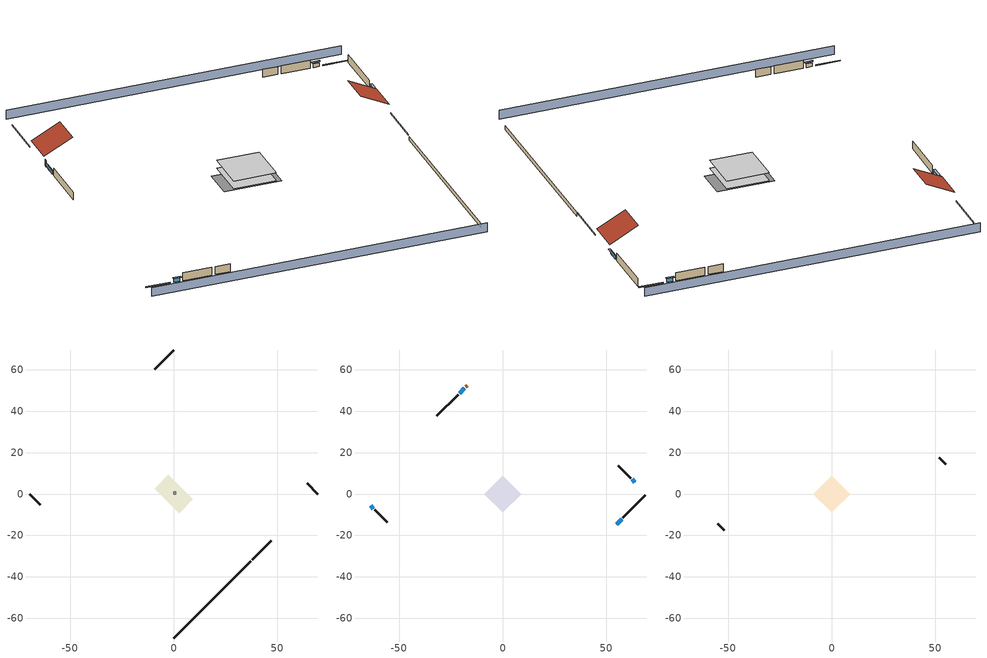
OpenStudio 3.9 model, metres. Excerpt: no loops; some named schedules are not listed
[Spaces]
crawlspace - vented 1
 floor foundation (Slab1 construction): -9.27,2.65 -2.65,9.27 9.27,-2.65 2.65,-9.27 z-0.91
 wall outside (RimJoist1 construction): 37.73,-31.68 46.91,-22.49 z0.3:0.61
 wall outside (RimJoist2 construction): -69.4,0 -64.3,-5.11 z0.3:0.61
 wall outside (RimJoist3 construction): 0,69.4 -9.18,60.22 z0.3:0.61
 wall outside (RimJoist4 construction): 69.4,0 64.3,5.11 z0.3:0.61
 wall foundation (FoundationWall1 construction): 0,-69.4 37.07,-32.33 z-0.91:0.3
furnace airloop ret air space
 floor adiabatic (AdiabaticConst): 0,0 0,1 1,1 1,0 z0
 wall adiabatic (AdiabaticConst): 0,1 0,0 1,0 1,1 0,1 z0:1
 ceiling adiabatic (AdiabaticConst): 1,0 1,1 0,1 0,0 z1
conditioned space 1
 floor to crawlspace - vented 1 (Floor1 construction): -8.88,0 0,8.88 8.88,0 0,-8.88 z0.3
 wall outside (Wall1 construction): 57.9,-11.5 68.75,-0.66 z0.3:2.74
 wall outside (Wall2 construction): -61.73,-7.68 -55.7,-13.7 z0.3:2.74
 wall outside (Wall3 construction): -21.48,47.92 -31.78,37.62 z0.3:2.74
 wall outside (Wall4 construction): 61.73,7.68 55.7,13.7 z0.3:2.74
 wall outside (AdiabaticWallConstruction): 54.86,-14.54 57.25,-12.16 / -18.44,50.96 -20.82,48.58 z0.3:1.4; -63.64,-5.76 -62.38,-7.02 / 63.64,5.76 62.38,7.02 z0.3:1.46
 wall outside (AdiabaticWallConstruction 1): -17.13,52.27 -17.78,51.62 z0.3:2.34
 window (WindowConstruction): 54.86,-14.54 57.25,-12.16 z0.3:1.4
 window (WindowConstruction 1): -63.64,-5.76 -62.38,-7.02 z0.3:1.46
 window (WindowConstruction 2): -18.44,50.96 -20.82,48.58 z0.3:1.4
 window (WindowConstruction 3): 63.64,5.76 62.38,7.02 z0.3:1.46
 door (Door): -17.14,52.27 -17.78,51.62 z0.3:2.34
attic - vented 1
 floor to conditioned space 1 (Floor2 construction Reversed): -8.88,0 0,8.88 8.88,0 0,-8.88 z2.74
 wall outside (Wall5 construction): -55.05,-14.36 -51.87,-17.53 z0.3:2.74
 wall outside (Wall6 construction): 55.05,14.36 51.87,17.53 z0.3:2.74
 roof outside (Roof1 construction): 54.21,-15.2,2.74 48.27,-9.26,6.94 41.63,-15.9,6.94 47.57,-21.84,2.74
 roof outside (Roof2 construction): -16.48,52.92,2.74 -10.54,46.99,6.94 -3.9,53.63,6.94 -9.84,59.56,2.74
shading: 72.64,3.23 3.23,72.64 / -72.64,-3.23 -3.23,-72.64 z0:2.74; 57.46,-11.94 54.65,-14.76 55.08,-15.19 57.89,-12.37 z1.71; -62.17,-7.23 -63.85,-5.55 -64.28,-5.98 -62.6,-7.66 z1.77; -21.04,48.37 -18.22,51.18 -18.65,51.61 -21.47,48.8 z1.71; 62.17,7.23 63.85,5.55 64.28,5.98 62.6,7.66 z1.77
[Site]
Portland Intl Arpt_OR: Latitude {deg}=45.59; Longitude {deg}=-122.6; Time Zone {hr}=-8; Elevation {m}=33; Terrain=Suburbs; Keep Site Location Information=Yes
[Site:GroundTemperature:Shallow]
10.2558, 8.96328, 8.85977, 9.47314, 11.9355, 14.3863, 16.5111, 17.8571, 17.9714, 16.8767, 14.8061, 12.4304
[Site:WaterMainsTemperature]
Calculation Method=Schedule; Temperature Schedule=mains temperature schedule
[Building]
Building 1
[Material] Roughness=Rough
Name | Thickness {m} | Conductivity {W/m-K} | Density {kg/m3} | Specific Heat {J/kg-K} | Thermal Absorptance | Solar Absorptance | Visible Absorptance
asphalt or fiberglass shingles | 0.00635 | 0.162714 | 1121.4 | 1465.45 | 0.9 | 0.85 | 0.85
roof rigid ins | 0.00281632 | 0.029427 | 32.04 | 1214.23 | 0.9 | 0.7 | 0.7
osb sheathing 0.5 in. | 0.0127 | 0.115458 | 512.64 | 1214.23 | 0.9 | 0.6 | 0.6
composite shingle siding | 0.00635 | 0.162714 | 1121.4 | 1465.45 | 0.9 | 0.7 | 0.7
osb sheathing 0.5 in. 1 | 0.0127 | 0.115458 | 512.64 | 1214.23 | 0.9 | 0.7 | 0.7
wall stud and cavity | 0.1397 | 0.434317 | 139.0536 | 1170.24 | 0.9 | 0.7 | 0.7
gypsum board | 0.0127 | 0.160291 | 801 | 837.4 | 0.9 | 0.6 | 0.6
wall stud and cavity 1 | 0.1397 | 0.348479 | 139.0536 | 1170.24 | 0.9 | 0.6 | 0.6
rim joist stud and cavity | 0.0508 | 0.144151 | 50.32683 | 1063.81 | 0.9 | 0.6 | 0.6
floor stud and cavity | 0.1397 | 0.923637 | 92.3553 | 1139.71 | 0.9 | 0.7 | 0.7
osb sheathing 0.75 in. | 0.01905 | 0.115458 | 512.64 | 1214.23 | 0.9 | 0.7 | 0.7
floor covering | 0.0127 | 0.0433444 | 54.468 | 1339.84 | 0.9 | 0.6 | 0.6
ceiling stud and cavity | 0.1397 | 0.118061 | 65.682 | 1177.47 | 0.9 | 0.7 | 0.7
concrete 8.0 in. | 0.2032 | 1.803125 | 2242.8 | 837.4 | 0.9 | 0.7 | 0.7
soil 0.5 in. | 0.0127 | 1.3848 | 1842.3 | 418.7 | 0.9 | 0.7 | 0.7
wood siding; wood siding 1 | 0.0254 | 0.102417 | 544.68 | 1172.36
wall rigid ins | 0.512978 | 0.029427 | 32.04 | 1214.23 | 0.9 | 0.7 | 0.7
wall stud and cavity 2 | 0.0889 | 0.380278 | 52.3479 | 1209.89 | 0.9 | 0.7 | 0.7
door material | 0.04445 | 0.0612267 | 512.64 | 1214.23 | 0.9 | 0.7 | 0.7
wall stud and cavity 3 | 0.0889 | 0.391764 | 83.0341 | 1211.67 | 0.9 | 0.7 | 0.7
furniture material conditioned space 1 | 0.1524 | 0.115458 | 640.8 | 1214.23 | 0.9 | 0.6 | 0.6
[Construction]
Roof1 construction; Roof2 construction: asphalt or fiberglass shingles, roof rigid ins, osb sheathing 0.5 in.
Wall1 construction; Wall2 construction; Wall3 construction; Wall4 construction: composite shingle siding, osb sheathing 0.5 in. 1, wall stud and cavity, gypsum board
Wall5 construction; Wall6 construction: composite shingle siding, osb sheathing 0.5 in. 1, wall stud and cavity 1
RimJoist1 construction; RimJoist2 construction; RimJoist3 construction; RimJoist4 construction: composite shingle siding, rim joist stud and cavity
Floor1 construction: floor stud and cavity, osb sheathing 0.75 in., floor covering
Floor2 construction Reversed: gypsum board, ceiling stud and cavity
FoundationWall1 construction: concrete 8.0 in.
Slab1 construction: soil 0.5 in.
WindowConstruction; WindowConstruction 1; WindowConstruction 2; WindowConstruction 3: WindowMaterial
AdiabaticWallConstruction: wood siding, wall rigid ins, wall stud and cavity 2, gypsum board
Door: door material
AdiabaticWallConstruction 1: wood siding 1, wall rigid ins, wall stud and cavity 2, gypsum board
PartitionWallConstruction: gypsum board, wall stud and cavity 3, gypsum board
furniture construction conditioned space 1: furniture material conditioned space 1
AdiabaticConst: Adiabatic
[WindowMaterial:SimpleGlazingSystem]
WindowMaterial: U-Factor {W/m2-K}=2.78222; Solar Heat Gain Coefficient=0.56
[Material:NoMass]
Adiabatic: Roughness=Rough; Thermal Resistance {m2-K/W}=176.1
[ThermalZone] Multiplier=1; Use Ideal Air Loads=No
Name | Volume {m3} | Thermostat
conditioned space | 384.656 | conditioned space temperature setpoint
attic - vented | 147.678
crawlspace - vented | 192.328
furnace airloop ret air zone | 1
[Sizing:Zone] Zone Cooling Design Supply Air Temperature Input Method=SupplyAirTemperature; Zone Cooling Design Supply Air Temperature {C}=14; Zone Cooling Design Supply Air Temperature Difference {deltaC}=11.11; Zone Heating Design Supply Air Temperature Input Method=SupplyAirTemperature; Zone Heating Design Supply Air Temperature {C}=40; Zone Heating Design Supply Air Temperature Difference {deltaC}=11.11; Zone Cooling Design Supply Air Humidity Ratio {kg-H2O/kg-air}=0.0085; Zone Heating Design Supply Air Humidity Ratio {kg-H2O/kg-air}=0.008; Cooling Design Air Flow Method=DesignDay; Heating Design Air Flow Method=DesignDay; Account for Dedicated Outdoor Air System=No; Dedicated Outdoor Air System Control Strategy=NeutralSupplyAir; Dedicated Outdoor Air Low Setpoint Temperature for Design {C}=autosize; Dedicated Outdoor Air High Setpoint Temperature for Design {C}=autosize; Zone Load Sizing Method=Sensible Load Only No Latent Load; Zone Latent Cooling Design Supply Air Humidity Ratio Input Method=HumidityRatioDifference; Zone Cooling Design Supply Air Humidity Ratio Difference {kgWater/kgDryAir}=0.005; Zone Latent Heating Design Supply Air Humidity Ratio Input Method=HumidityRatioDifference; Zone Humidification Design Supply Air Humidity Ratio Difference {kgWater/kgDryAir}=0.005; Sizing Option=Coincident
attic - vented; crawlspace - vented; furnace airloop ret air zone
[Space]
Name | Thermal Zone | Volume {m3}
conditioned space 1 | conditioned space | 384.656
attic - vented 1 | attic - vented | 147.678
crawlspace - vented 1 | crawlspace - vented | 192.328
furnace airloop ret air space | furnace airloop ret air zone
[ThermostatSetpoint:DualSetpoint]
conditioned space temperature setpoint: Heating Setpoint Temperature Schedule=heating setpoint; Cooling Setpoint Temperature Schedule=cooling setpoint; Temperature Difference Between Cutout And Setpoint {deltaC}=0
[Foundation:Kiva]
Foundation Kiva 1: Initial Indoor Air Temperature {C}=8.58325; Wall Height Above Grade {m}=0.3048; Wall Depth Below Slab {m}=0.2032
[Foundation:Kiva:Settings]
Soil Conductivity {W/m-K}=1.3848; Soil Density {kg/m3}=1842.3; Soil Specific Heat {J/kg-K}=418.7; Ground Solar Absorptivity=0.9; Ground Thermal Absorptivity=0.9; Ground Surface Roughness {m}=0.03; Far-Field Width {m}=40; Deep-Ground Boundary Condition=ZeroFlux; Deep-Ground Depth {m}=40; Minimum Cell Dimension {m}=0.2; Maximum Cell Growth Coefficient=3; Simulation Timestep=Timestep
[SurfaceProperty:ExposedFoundationPerimeter]
Slab1: Exposed Perimeter Calculation Method=TotalExposedPerimeter; Total Exposed Perimeter {m}=52.4256
[SurfaceProperty:IncidentSolarMultiplier] Incident Solar Multiplier=1; Incident Solar Multiplier Schedule=trans schedule winter=0.85 summer=0.7
Window1; Window2; Window3; Window4
[InternalMass:Definition] Design Level Calculation Method=SurfaceArea
Name | Construction | Surface Area {m2}
partition wall mass | PartitionWallConstruction | 157.749
furniture mass conditioned space 1 | furniture construction conditioned space 1 | 63.09974
[InternalMass] Space or SpaceType=conditioned space 1; Multiplier=1
Name | Internal Mass Definition
partition wall mass | partition wall mass
furniture mass conditioned space 1 | furniture mass conditioned space 1
[EnergyManagementSystem:Sensor]
Name | Output Variable or Output Meter Index Key | Output Variable or Output Meter
water_heater_T_set | water heater setpoint | Schedule Value
out_pb_s |  | Site Outdoor Air Barometric Pressure
out_wt_s |  | Site Outdoor Air Humidity Ratio
site_vw_s |  | Site Wind Speed
cool_season | cooling season schedule | Schedule Value
furnace_airloop_AH_MFR_s | Node 6 | System Node Mass Flow Rate
furnace_airloop_AH_VFR_s | Node 6 | System Node Current Density Volume Flow Rate
furnace_airloop_AH_Tout_s | Node 6 | System Node Temperature
furnace_airloop_AH_Wout_s | Node 6 | System Node Humidity Ratio
furnace_airloop_RA_T_s | Node 9 | System Node Temperature
furnace_airloop_Ra_W_s | Node 9 | System Node Humidity Ratio
furnace_airloop_0_DZ_T_s | crawlspace - vented | Zone Air Temperature
furnace_airloop_0_DZ_W_s | crawlspace - vented | Zone Mean Air Humidity Ratio
natural_vent_s | natural vent schedule | Schedule Value
htg_sp_s | heating setpoint | Schedule Value
clg_sp_s | cooling setpoint | Schedule Value
mech_vent_range_fan_0_sch_s | mech vent range fan 0 schedule | Schedule Value
mech_vent_bath_fan_0_sch_s | mech vent bath fan 0 schedule | Schedule Value
clothes_dryer_exhaust_0_sch_s | clothes_dryer | Schedule Value
htg_load_cond |  | Heating:EnergyTransfer:Zone:CONDITIONED SPACE
clg_load_cond |  | Cooling:EnergyTransfer:Zone:CONDITIONED SPACE
htg_load_duct |  | Heating:EnergyTransfer:Zone:FURNACE AIRLOOP RET AIR ZONE
clg_load_duct |  | Cooling:EnergyTransfer:Zone:FURNACE AIRLOOP RET AIR ZONE
s_conv | Floor1 | Surface Inside Face Convection Heat Gain Energy
s_ig | Floor1 | Surface Inside Face Internal Gains Radiation Heat Gain Energy
s_sol | Floor1 | Surface Inside Face Solar Radiation Heat Gain Energy
s_lgt | Floor1 | Surface Inside Face Lights Radiation Heat Gain Energy
s_surf | Floor1 | Surface Inside Face Net Surface Thermal Radiation Heat Gain Energy
s_conv_1 | Floor2 | Surface Inside Face Convection Heat Gain Energy
s_ig_1 | Floor2 | Surface Inside Face Internal Gains Radiation Heat Gain Energy
s_sol_1 | Floor2 | Surface Inside Face Solar Radiation Heat Gain Energy
s_lgt_1 | Floor2 | Surface Inside Face Lights Radiation Heat Gain Energy
s_surf_1 | Floor2 | Surface Inside Face Net Surface Thermal Radiation Heat Gain Energy
ss_sol | Door1 | Surface Inside Face Solar Radiation Heat Gain Energy
ss_lgt | Door1 | Surface Inside Face Lights Radiation Heat Gain Energy
ss_conv | Door1 | Surface Inside Face Convection Heat Gain Energy
ss_ig | Door1 | Surface Inside Face Internal Gains Radiation Heat Gain Energy
ss_surf | Door1 | Surface Inside Face Net Surface Thermal Radiation Heat Gain Energy
ss_conv_1 | Window1 | Surface Inside Face Convection Heat Gain Energy
ss_ig_1 | Window1 | Surface Inside Face Internal Gains Radiation Heat Gain Energy
ss_surf_1 | Window1 | Surface Inside Face Net Surface Thermal Radiation Heat Gain Energy
ss_trans_in | Window1 | Surface Window Transmitted Solar Radiation Rate
ss_back_out | Window1 | Surface Window Shortwave from Zone Back Out Window Heat Transfer Rate
ss_trans_out | Window1 | Surface Inside Face Initial Transmitted Diffuse Transmitted Out Window Solar Radiation Rate
ss_conv_2 | Window2 | Surface Inside Face Convection Heat Gain Energy
ss_ig_2 | Window2 | Surface Inside Face Internal Gains Radiation Heat Gain Energy
ss_surf_2 | Window2 | Surface Inside Face Net Surface Thermal Radiation Heat Gain Energy
ss_trans_in_1 | Window2 | Surface Window Transmitted Solar Radiation Rate
ss_back_out_1 | Window2 | Surface Window Shortwave from Zone Back Out Window Heat Transfer Rate
ss_trans_out_1 | Window2 | Surface Inside Face Initial Transmitted Diffuse Transmitted Out Window Solar Radiation Rate
ss_conv_3 | Window3 | Surface Inside Face Convection Heat Gain Energy
ss_ig_3 | Window3 | Surface Inside Face Internal Gains Radiation Heat Gain Energy
ss_surf_3 | Window3 | Surface Inside Face Net Surface Thermal Radiation Heat Gain Energy
ss_trans_in_2 | Window3 | Surface Window Transmitted Solar Radiation Rate
ss_back_out_2 | Window3 | Surface Window Shortwave from Zone Back Out Window Heat Transfer Rate
ss_trans_out_2 | Window3 | Surface Inside Face Initial Transmitted Diffuse Transmitted Out Window Solar Radiation Rate
ss_conv_4 | Window4 | Surface Inside Face Convection Heat Gain Energy
ss_ig_4 | Window4 | Surface Inside Face Internal Gains Radiation Heat Gain Energy
ss_surf_4 | Window4 | Surface Inside Face Net Surface Thermal Radiation Heat Gain Energy
ss_trans_in_3 | Window4 | Surface Window Transmitted Solar Radiation Rate
ss_back_out_3 | Window4 | Surface Window Shortwave from Zone Back Out Window Heat Transfer Rate
ss_trans_out_3 | Window4 | Surface Inside Face Initial Transmitted Diffuse Transmitted Out Window Solar Radiation Rate
s_conv_2 | Wall1 | Surface Inside Face Convection Heat Gain Energy
s_ig_2 | Wall1 | Surface Inside Face Internal Gains Radiation Heat Gain Energy
s_sol_2 | Wall1 | Surface Inside Face Solar Radiation Heat Gain Energy
s_lgt_2 | Wall1 | Surface Inside Face Lights Radiation Heat Gain Energy
s_surf_2 | Wall1 | Surface Inside Face Net Surface Thermal Radiation Heat Gain Energy
s_conv_3 | Wall2 | Surface Inside Face Convection Heat Gain Energy
s_ig_3 | Wall2 | Surface Inside Face Internal Gains Radiation Heat Gain Energy
s_sol_3 | Wall2 | Surface Inside Face Solar Radiation Heat Gain Energy
s_lgt_3 | Wall2 | Surface Inside Face Lights Radiation Heat Gain Energy
s_surf_3 | Wall2 | Surface Inside Face Net Surface Thermal Radiation Heat Gain Energy
s_conv_4 | Wall3 | Surface Inside Face Convection Heat Gain Energy
s_ig_4 | Wall3 | Surface Inside Face Internal Gains Radiation Heat Gain Energy
s_sol_4 | Wall3 | Surface Inside Face Solar Radiation Heat Gain Energy
s_lgt_4 | Wall3 | Surface Inside Face Lights Radiation Heat Gain Energy
s_surf_4 | Wall3 | Surface Inside Face Net Surface Thermal Radiation Heat Gain Energy
s_conv_5 | Wall4 | Surface Inside Face Convection Heat Gain Energy
s_ig_5 | Wall4 | Surface Inside Face Internal Gains Radiation Heat Gain Energy
s_sol_5 | Wall4 | Surface Inside Face Solar Radiation Heat Gain Energy
s_lgt_5 | Wall4 | Surface Inside Face Lights Radiation Heat Gain Energy
s_surf_5 | Wall4 | Surface Inside Face Net Surface Thermal Radiation Heat Gain Energy
im_conv | furniture mass conditioned space 1 | Surface Inside Face Convection Heat Gain Energy
im_ig | furniture mass conditioned space 1 | Surface Inside Face Internal Gains Radiation Heat Gain Energy
im_sol | furniture mass conditioned space 1 | Surface Inside Face Solar Radiation Heat Gain Energy
im_lgt | furniture mass conditioned space 1 | Surface Inside Face Lights Radiation Heat Gain Energy
im_surf | furniture mass conditioned space 1 | Surface Inside Face Net Surface Thermal Radiation Heat Gain Energy
im_conv_1 | partition wall mass | Surface Inside Face Convection Heat Gain Energy
im_ig_1 | partition wall mass | Surface Inside Face Internal Gains Radiation Heat Gain Energy
im_sol_1 | partition wall mass | Surface Inside Face Solar Radiation Heat Gain Energy
im_lgt_1 | partition wall mass | Surface Inside Face Lights Radiation Heat Gain Energy
im_surf_1 | partition wall mass | Surface Inside Face Net Surface Thermal Radiation Heat Gain Energy
airflow_gain | infil flow | Infiltration Sensible Heat Gain Energy
airflow_loss | infil flow | Infiltration Sensible Heat Loss Energy
airflow_gain_1 | natural vent flow | Infiltration Sensible Heat Gain Energy
airflow_loss_1 | natural vent flow | Infiltration Sensible Heat Loss Energy
airflow_gain_2 | whole house fan flow | Infiltration Sensible Heat Gain Energy
airflow_loss_2 | whole house fan flow | Infiltration Sensible Heat Loss Energy
mv_conv | mech vent bath fan 0 | Electric Equipment Convective Heating Energy
mv_rad | mech vent bath fan 0 | Electric Equipment Radiant Heating Energy
mv_conv_1 | mech vent house fan | Electric Equipment Convective Heating Energy
mv_rad_1 | mech vent house fan | Electric Equipment Radiant Heating Energy
mv_conv_2 | mech vent house fan cfis | Electric Equipment Convective Heating Energy
mv_rad_2 | mech vent house fan cfis | Electric Equipment Radiant Heating Energy
mv_conv_3 | mech vent range fan 0 | Electric Equipment Convective Heating Energy
mv_rad_3 | mech vent range fan 0 | Electric Equipment Radiant Heating Energy
mv_conv_4 | mech vent house fan latent load | Other Equipment Convective Heating Energy
mv_rad_4 | mech vent house fan latent load | Other Equipment Radiant Heating Energy
mv_conv_5 | mech vent house fan sensible load | Other Equipment Convective Heating Energy
mv_rad_5 | mech vent house fan sensible load | Other Equipment Radiant Heating Energy
ducts_conv | furnace airloop_0 RetCondToRP | Other Equipment Convective Heating Energy
ducts_rad | furnace airloop_0 RetCondToRP | Other Equipment Radiant Heating Energy
ducts_conv_1 | furnace airloop_0 RetLatLkToRP | Other Equipment Convective Heating Energy
ducts_rad_1 | furnace airloop_0 RetLatLkToRP | Other Equipment Radiant Heating Energy
[ElectricEquipment:Definition] Design Level Calculation Method=EquipmentLevel
Name | Design Level {W} | Fraction Latent | Fraction Radiant | Fraction Lost
ceiling fan | 17.5942 | 0 | 0.558 | 0
clothes washer | 387.497 | 0.03 | 0.162 | 0.7
clothes dryer | 4233.25 | 0.015 | 0.081 | 0.85
dishwasher | 1284.68 | 0.3 | 0.18 | 0.4
fridge | 41.5354 | 0 | 0.6 | 0
cooking range | 1616.86 | 0.08 | 0.432 | 0.2
misc tv | 276.614 | 0 | 0.6 | 0
misc plug loads | 163.392 | 0.021 | 0.558 | 0.049
whole house fan; mech vent house fan | 0 | 0 | 0 | 1
mech vent house fan cfis | 0 | 0 | 0 | 0
mech vent range fan 0; mech vent bath fan 0 | 30 | 0 | 0 | 1
[ElectricEquipment] Space or SpaceType=conditioned space 1
Name | Electric Equipment Definition | Schedule
ceiling fan | ceiling fan | ceiling_fan
clothes washer | clothes washer | clothes_washer
clothes dryer | clothes dryer | clothes_dryer
dishwasher | dishwasher | dishwasher
fridge | fridge | fridge schedule
cooking range | cooking range | cooking_range
misc tv | misc tv | plug_loads_tv
misc plug loads | misc plug loads | plug_loads_other
whole house fan | whole house fan | Always On Discrete
mech vent house fan | mech vent house fan | mech vent house fan schedule
mech vent house fan cfis | mech vent house fan cfis | mech vent house fan cfis schedule
mech vent range fan 0 | mech vent range fan 0 | mech vent range fan 0 schedule
mech vent bath fan 0 | mech vent bath fan 0 | mech vent bath fan 0 schedule
[OtherEquipment:Definition] Design Level Calculation Method=EquipmentLevel
Name | Design Level {W} | Fraction Latent | Fraction Radiant | Fraction Lost
water heater sens; furnace airloop_0 SupSensLkToCond; furnace airloop_0 SupCondToLv; furnace airloop_0 RetCondToRP; furnace airloop_0 RetSensLkToRP; furnace airloop_0 SupCondToDZ; furnace airloop_0 RetCondToDZ; furnace airloop_0 SupSensLkToDZ; mech vent house fan sensible load | 0 | 0 | 0 | 0
water heater lat; furnace airloop_0 SupLatLkToCond; furnace airloop_0 RetLatLkToRP; furnace airloop_0 SupLatLkToDZ; mech vent house fan latent load | 0 | 1 | 0 | 0
water heater energy adjustment1 | 0.01 | 0 | 0 | 1
clothes dryer 2 | 0 | 0.015 | 0.081 | 0.85
cooking range 2 | 0 | 0.08 | 0.432 | 0.2
general water use sensible | -43.4886 | 0 | 0.6 | 0
general water use latent | 44.1266 | 1 | 0 | 0
[OtherEquipment]
Name | Other Equipment Definition | Space or SpaceType | Schedule | Fuel Type
water heater sens | water heater sens | conditioned space 1 | Always On Discrete
water heater lat | water heater lat | conditioned space 1 | Always On Discrete
water heater energy adjustment1 | water heater energy adjustment1 | conditioned space 1 | Always On Discrete | Electricity
clothes dryer 1 | clothes dryer 2 | conditioned space 1 | clothes_dryer | Electricity
cooking range 1 | cooking range 2 | conditioned space 1 | cooking_range | Electricity
general water use sensible | general water use sensible | conditioned space 1 | general water use schedule
general water use latent | general water use latent | conditioned space 1 | general water use schedule
furnace airloop_0 SupSensLkToCond | furnace airloop_0 SupSensLkToCond | conditioned space 1 | Always On Discrete
furnace airloop_0 SupLatLkToCond | furnace airloop_0 SupLatLkToCond | conditioned space 1 | Always On Discrete
furnace airloop_0 SupCondToLv | furnace airloop_0 SupCondToLv | conditioned space 1 | Always On Discrete
furnace airloop_0 RetCondToRP | furnace airloop_0 RetCondToRP | furnace airloop ret air space | Always On Discrete
furnace airloop_0 RetSensLkToRP | furnace airloop_0 RetSensLkToRP | furnace airloop ret air space | Always On Discrete
furnace airloop_0 RetLatLkToRP | furnace airloop_0 RetLatLkToRP | furnace airloop ret air space | Always On Discrete
furnace airloop_0 SupCondToDZ | furnace airloop_0 SupCondToDZ | crawlspace - vented 1 | Always On Discrete
furnace airloop_0 RetCondToDZ | furnace airloop_0 RetCondToDZ | crawlspace - vented 1 | Always On Discrete
furnace airloop_0 SupSensLkToDZ | furnace airloop_0 SupSensLkToDZ | crawlspace - vented 1 | Always On Discrete
furnace airloop_0 SupLatLkToDZ | furnace airloop_0 SupLatLkToDZ | crawlspace - vented 1 | Always On Discrete
mech vent house fan sensible load | mech vent house fan sensible load | conditioned space 1 | Always On Discrete
mech vent house fan latent load | mech vent house fan latent load | conditioned space 1 | Always On Discrete
[WaterUse:Equipment:Definition]
Name | Peak Flow Rate {m3/s}
clothes washer | 2.33491e-06
dishwasher | 7.07892e-06
[Lights:Definition]
interior lighting: Design Level Calculation Method=LightingLevel; Lighting Level {W}=289.9; Fraction Radiant=0.6; Fraction Visible=0.2; Return Air Fraction=0
[Lights]
interior lighting: Lights Definition=interior lighting; Space or SpaceType=conditioned space 1; Schedule=lighting_interior; Fraction Replaceable=1
[Exterior:Lights:Definition]
exterior lighting: Design Level {W}=7.09205
[Exterior:Lights]
exterior lighting: Exterior Lights Definition=exterior lighting; Schedule=exterior lighting schedule
[People:Definition]
occupants: Number of People Calculation Method=People; Number of People {people}=2; Fraction Radiant=0.314171; Sensible Heat Fraction=0.56303; Carbon Dioxide Generation Rate {m3/s-W}=0; Enable ASHRAE 55 Comfort Warnings=No; Mean Radiant Temperature Calculation Type=EnclosureAveraged
[People]
occupants: People Definition=occupants; Space or SpaceType=conditioned space 1; Number of People Schedule=occupants; Activity Level Schedule=occupants activity schedule; Multiplier=1
[ZoneMixing] Schedule=Always On Continuous; Design Flow Rate Calculation Method=Flow/Zone; Design Flow Rate {m3/s}=0
Name | Zone or Space | Source Zone or Space
furnace airloop_0 ZoneMixDZToCond mix | conditioned space | crawlspace - vented
furnace airloop_0 ZoneMixCondToDZ mix | crawlspace - vented | conditioned space
whole house fan mix | attic - vented | conditioned space
[SpaceInfiltration:DesignFlowRate] Schedule=Always On Discrete
Name | Space or SpaceType | Design Flow Rate Calculation Method | Design Flow Rate {m3/s} | Air Changes per Hour {1/hr} | Constant Term Coefficient | Temperature Term Coefficient | Velocity Term Coefficient | Velocity Squared Term Coefficient
natural vent flow; whole house fan flow; infil flow | conditioned space 1 | Flow/Space | 0
infil crawlspace - vented 1 | crawlspace - vented 1 | AirChanges/Hour |  | 2.6013 | 1 | 0 | 0 | 0
crawlspace_vented 1 duct leakage imbalance infil flow | crawlspace - vented 1 | Flow/Space | 0
[SpaceInfiltration:EffectiveLeakageArea]
infil attic - vented 1: Space or SpaceType=attic - vented 1; Schedule=Always On Discrete; Effective Air Leakage Area {cm2}=5257.79; Stack Coefficient=0.000195296; Wind Coefficient=3.68758e-05
